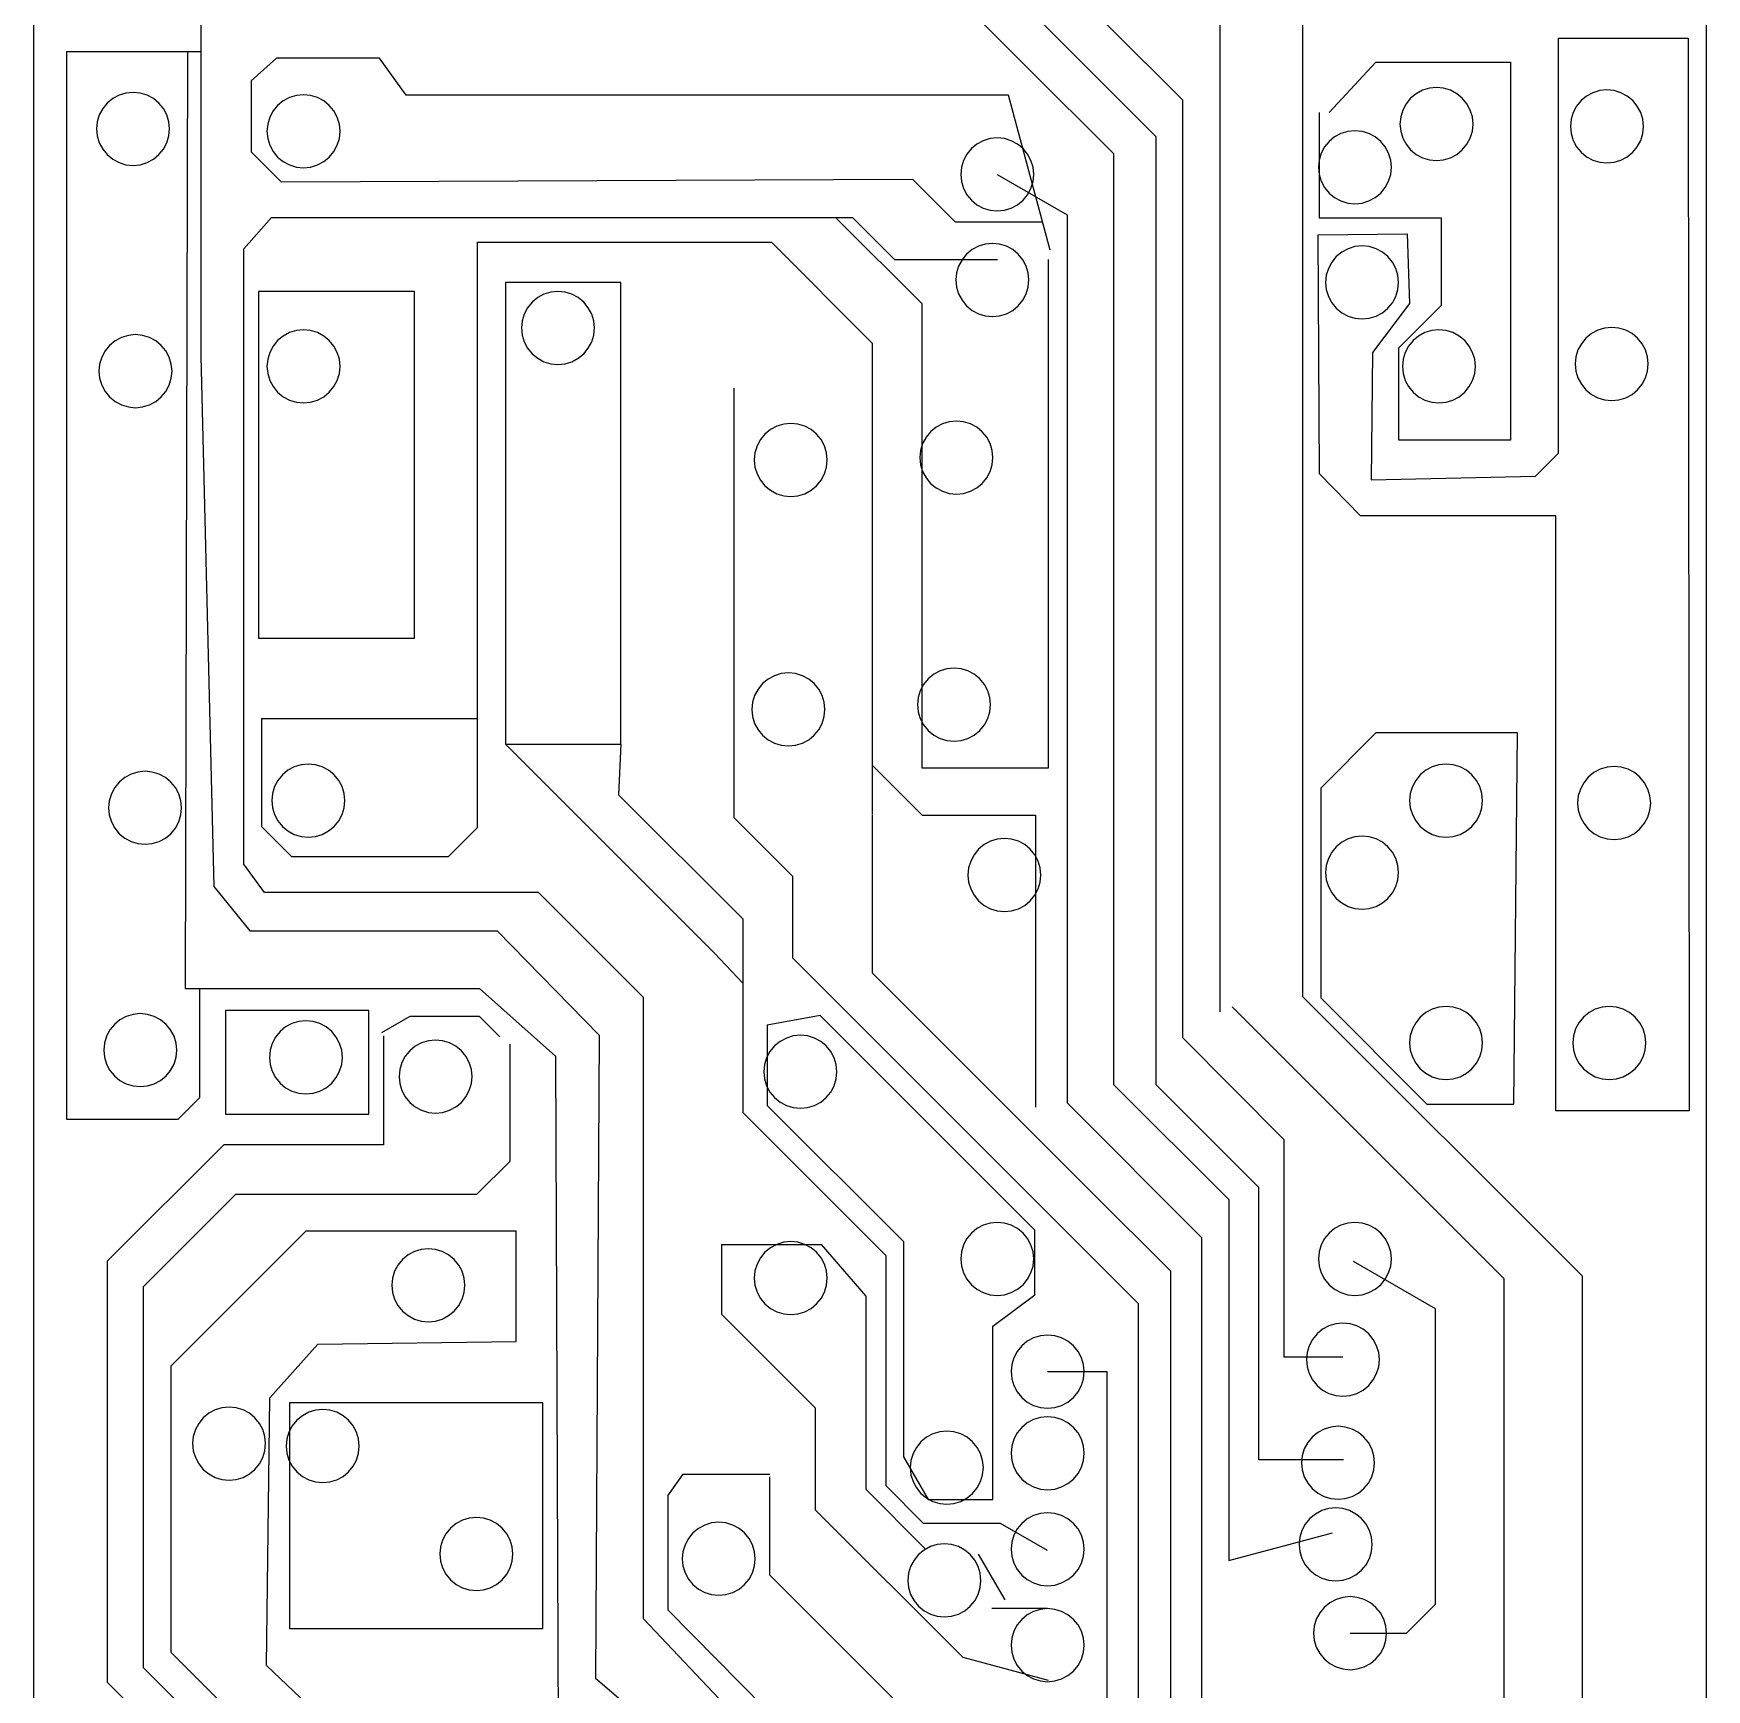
# Model space of a CAD drawing. Extents: x -32 to 14, y -116 to 119.
# Drawn here: x -32.46 to 13.65, y 49.18 to 94.84 of the extents above; entities that cross this region are included whole.
import ezdxf

# ---------------------------------------------------------------- set-up
doc = ezdxf.new("R2010")
doc.units = 0
doc.layers.add('LAYER_1', color=7, linetype='CONTINUOUS')

msp = doc.modelspace()

# ---------------------------------------------------------------- linework, layer by layer
at = {"layer": 'LAYER_1', "color": 250}
for points in [[(-32.457, -116.365), (13.647, -116.365), (13.647, 119.01), (-32.457, 119.01), (-32.457, -116.365)], [(2.982, 82.701), (2.949, 89.283), (5.397, 89.316), (5.463, 87.397), (4.438, 86.041), (4.404, 82.536), (8.935, 82.635), (9.564, 83.263), (9.564, 94.707), (13.136, 94.707), (13.169, 65.139), (9.498, 65.139), (9.498, 81.543), (4.107, 81.543), (2.982, 82.701)], [(-29.712, 93.215), (-29.908, 93.196), (-30.097, 93.139), (-30.271, 93.046), (-30.424, 92.921), (-30.549, 92.768), (-30.642, 92.594), (-30.699, 92.405), (-30.719, 92.209), (-30.699, 92.012), (-30.642, 91.824), (-30.549, 91.65), (-30.424, 91.497), (-30.271, 91.372), (-30.097, 91.279), (-29.908, 91.221), (-29.712, 91.202), (-29.516, 91.221), (-29.327, 91.279), (-29.153, 91.372), (-29, 91.497), (-28.875, 91.65), (-28.782, 91.824), (-28.725, 92.012), (-28.705, 92.209), (-28.725, 92.405), (-28.782, 92.594), (-28.875, 92.768), (-29, 92.921), (-29.153, 93.046), (-29.327, 93.139), (-29.516, 93.196)], [(-25.016, 93.149), (-25.212, 93.13), (-25.401, 93.073), (-25.575, 92.98), (-25.728, 92.854), (-25.853, 92.702), (-25.946, 92.528), (-26.003, 92.339), (-26.022, 92.143), (-26.003, 91.946), (-25.946, 91.757), (-25.853, 91.583), (-25.728, 91.431), (-25.575, 91.306), (-25.401, 91.213), (-25.212, 91.155), (-25.016, 91.136), (-24.819, 91.155), (-24.63, 91.213), (-24.456, 91.306), (-24.304, 91.431), (-24.179, 91.583), (-24.086, 91.757), (-24.028, 91.946), (-24.009, 92.143), (-24.028, 92.339), (-24.086, 92.528), (-24.179, 92.702), (-24.304, 92.854), (-24.456, 92.98), (-24.63, 93.073), (-24.819, 93.13)], [(6.205, 93.348), (6.009, 93.328), (5.82, 93.271), (5.646, 93.178), (5.493, 93.053), (5.368, 92.9), (5.275, 92.726), (5.218, 92.537), (5.199, 92.341), (5.218, 92.145), (5.275, 91.956), (5.368, 91.782), (5.493, 91.629), (5.646, 91.504), (5.82, 91.411), (6.009, 91.354), (6.205, 91.334), (6.402, 91.354), (6.591, 91.411), (6.765, 91.504), (6.917, 91.629), (7.042, 91.782), (7.135, 91.956), (7.193, 92.145), (7.212, 92.341), (7.193, 92.537), (7.135, 92.726), (7.042, 92.9), (6.917, 93.053), (6.765, 93.178), (6.591, 93.271), (6.402, 93.328)], [(10.902, 93.282), (10.705, 93.262), (10.516, 93.205), (10.342, 93.112), (10.19, 92.987), (10.065, 92.834), (9.972, 92.66), (9.914, 92.471), (9.895, 92.275), (9.914, 92.079), (9.972, 91.89), (10.065, 91.716), (10.19, 91.563), (10.342, 91.438), (10.516, 91.345), (10.705, 91.288), (10.902, 91.268), (11.098, 91.288), (11.287, 91.345), (11.461, 91.438), (11.613, 91.563), (11.739, 91.716), (11.832, 91.89), (11.889, 92.079), (11.908, 92.275), (11.889, 92.471), (11.832, 92.66), (11.739, 92.834), (11.613, 92.987), (11.461, 93.112), (11.287, 93.205), (11.098, 93.262)], [(-5.899, 91.959), (-6.096, 91.939), (-6.285, 91.882), (-6.459, 91.789), (-6.611, 91.664), (-6.737, 91.511), (-6.83, 91.337), (-6.887, 91.148), (-6.906, 90.952), (-6.887, 90.756), (-6.83, 90.567), (-6.737, 90.393), (-6.611, 90.24), (-6.459, 90.115), (-6.285, 90.022), (-6.096, 89.965), (-5.899, 89.945), (-5.703, 89.965), (-5.514, 90.022), (-5.34, 90.115), (-5.188, 90.24), (-5.062, 90.393), (-4.969, 90.567), (-4.912, 90.756), (-4.893, 90.952), (-4.912, 91.148), (-4.969, 91.337), (-5.062, 91.511), (-5.188, 91.664), (-5.34, 91.789), (-5.514, 91.882), (-5.703, 91.939)], [(3.956, 92.157), (3.76, 92.138), (3.571, 92.08), (3.397, 91.987), (3.244, 91.862), (3.119, 91.71), (3.026, 91.536), (2.969, 91.347), (2.95, 91.15), (2.969, 90.954), (3.026, 90.765), (3.119, 90.591), (3.244, 90.439), (3.397, 90.313), (3.571, 90.22), (3.76, 90.163), (3.956, 90.144), (4.153, 90.163), (4.342, 90.22), (4.516, 90.313), (4.668, 90.439), (4.793, 90.591), (4.886, 90.765), (4.944, 90.954), (4.963, 91.15), (4.944, 91.347), (4.886, 91.536), (4.793, 91.71), (4.668, 91.862), (4.516, 91.987), (4.342, 92.08), (4.153, 92.138)], [(-6.032, 89.048), (-6.228, 89.029), (-6.417, 88.972), (-6.591, 88.879), (-6.744, 88.753), (-6.869, 88.601), (-6.962, 88.427), (-7.019, 88.238), (-7.038, 88.042), (-7.019, 87.845), (-6.962, 87.656), (-6.869, 87.482), (-6.744, 87.33), (-6.591, 87.205), (-6.417, 87.112), (-6.228, 87.054), (-6.032, 87.035), (-5.835, 87.054), (-5.647, 87.112), (-5.473, 87.205), (-5.32, 87.33), (-5.195, 87.482), (-5.102, 87.656), (-5.044, 87.845), (-5.025, 88.042), (-5.044, 88.238), (-5.102, 88.427), (-5.195, 88.601), (-5.32, 88.753), (-5.473, 88.879), (-5.647, 88.972), (-5.835, 89.029)], [(4.155, 88.982), (3.958, 88.963), (3.769, 88.905), (3.595, 88.812), (3.443, 88.687), (3.318, 88.535), (3.225, 88.361), (3.167, 88.172), (3.148, 87.975), (3.167, 87.779), (3.225, 87.59), (3.318, 87.416), (3.443, 87.264), (3.595, 87.138), (3.769, 87.045), (3.958, 86.988), (4.155, 86.969), (4.351, 86.988), (4.54, 87.045), (4.714, 87.138), (4.867, 87.264), (4.992, 87.416), (5.085, 87.59), (5.142, 87.779), (5.161, 87.975), (5.142, 88.172), (5.085, 88.361), (4.992, 88.535), (4.867, 88.687), (4.714, 88.812), (4.54, 88.905), (4.351, 88.963)], [(-26.26, 78.169), (-21.961, 78.169), (-21.961, 87.727), (-26.26, 87.727), (-26.26, 78.169)], [(-19.445, 75.241), (-16.27, 75.241), (-16.27, 87.974), (-19.445, 87.974), (-19.445, 75.241)], [(-18.004, 87.725), (-18.201, 87.706), (-18.389, 87.649), (-18.563, 87.556), (-18.716, 87.43), (-18.841, 87.278), (-18.934, 87.104), (-18.992, 86.915), (-19.011, 86.719), (-18.992, 86.522), (-18.934, 86.333), (-18.841, 86.159), (-18.716, 86.007), (-18.563, 85.882), (-18.389, 85.789), (-18.201, 85.731), (-18.004, 85.712), (-17.808, 85.731), (-17.619, 85.789), (-17.445, 85.882), (-17.292, 86.007), (-17.167, 86.159), (-17.074, 86.333), (-17.017, 86.522), (-16.997, 86.719), (-17.017, 86.915), (-17.074, 87.104), (-17.167, 87.278), (-17.292, 87.43), (-17.445, 87.556), (-17.619, 87.649), (-17.808, 87.706)], [(11.034, 86.733), (10.838, 86.714), (10.649, 86.657), (10.475, 86.564), (10.322, 86.438), (10.197, 86.286), (10.104, 86.112), (10.047, 85.923), (10.027, 85.727), (10.047, 85.53), (10.104, 85.341), (10.197, 85.167), (10.322, 85.015), (10.475, 84.889), (10.649, 84.796), (10.838, 84.739), (11.034, 84.72), (11.23, 84.739), (11.419, 84.796), (11.593, 84.889), (11.746, 85.015), (11.871, 85.167), (11.964, 85.341), (12.021, 85.53), (12.041, 85.727), (12.021, 85.923), (11.964, 86.112), (11.871, 86.286), (11.746, 86.438), (11.593, 86.564), (11.419, 86.657), (11.23, 86.714)], [(-29.646, 86.535), (-29.842, 86.515), (-30.031, 86.458), (-30.205, 86.365), (-30.358, 86.24), (-30.483, 86.087), (-30.576, 85.913), (-30.633, 85.724), (-30.653, 85.528), (-30.633, 85.332), (-30.576, 85.143), (-30.483, 84.969), (-30.358, 84.816), (-30.205, 84.691), (-30.031, 84.598), (-29.842, 84.541), (-29.646, 84.521), (-29.45, 84.541), (-29.261, 84.598), (-29.087, 84.691), (-28.934, 84.816), (-28.809, 84.969), (-28.716, 85.143), (-28.659, 85.332), (-28.639, 85.528), (-28.659, 85.724), (-28.716, 85.913), (-28.809, 86.087), (-28.934, 86.24), (-29.087, 86.365), (-29.261, 86.458), (-29.45, 86.515)], [(-25.016, 86.667), (-25.212, 86.648), (-25.401, 86.59), (-25.575, 86.497), (-25.728, 86.372), (-25.853, 86.22), (-25.946, 86.046), (-26.003, 85.857), (-26.022, 85.66), (-26.003, 85.464), (-25.946, 85.275), (-25.853, 85.101), (-25.728, 84.948), (-25.575, 84.823), (-25.401, 84.73), (-25.212, 84.673), (-25.016, 84.654), (-24.819, 84.673), (-24.63, 84.73), (-24.456, 84.823), (-24.304, 84.948), (-24.179, 85.101), (-24.086, 85.275), (-24.028, 85.464), (-24.009, 85.66), (-24.028, 85.857), (-24.086, 86.046), (-24.179, 86.22), (-24.304, 86.372), (-24.456, 86.497), (-24.63, 86.59), (-24.819, 86.648)], [(6.271, 86.667), (6.075, 86.648), (5.886, 86.59), (5.712, 86.497), (5.56, 86.372), (5.434, 86.22), (5.341, 86.046), (5.284, 85.857), (5.265, 85.66), (5.284, 85.464), (5.341, 85.275), (5.434, 85.101), (5.56, 84.948), (5.712, 84.823), (5.886, 84.73), (6.075, 84.673), (6.271, 84.654), (6.468, 84.673), (6.657, 84.73), (6.831, 84.823), (6.983, 84.948), (7.108, 85.101), (7.201, 85.275), (7.259, 85.464), (7.278, 85.66), (7.259, 85.857), (7.201, 86.046), (7.108, 86.22), (6.983, 86.372), (6.831, 86.497), (6.657, 86.59), (6.468, 86.648)], [(-11.588, 84.087), (-11.784, 84.068), (-11.973, 84.01), (-12.147, 83.917), (-12.3, 83.792), (-12.425, 83.64), (-12.518, 83.466), (-12.575, 83.277), (-12.595, 83.08), (-12.575, 82.884), (-12.518, 82.695), (-12.425, 82.521), (-12.3, 82.369), (-12.147, 82.243), (-11.973, 82.15), (-11.784, 82.093), (-11.588, 82.074), (-11.392, 82.093), (-11.203, 82.15), (-11.029, 82.243), (-10.876, 82.369), (-10.751, 82.521), (-10.658, 82.695), (-10.601, 82.884), (-10.581, 83.08), (-10.601, 83.277), (-10.658, 83.466), (-10.751, 83.64), (-10.876, 83.792), (-11.029, 83.917), (-11.203, 84.01), (-11.392, 84.068)], [(-7.024, 84.153), (-7.22, 84.134), (-7.409, 84.077), (-7.583, 83.984), (-7.736, 83.858), (-7.861, 83.706), (-7.954, 83.532), (-8.011, 83.343), (-8.031, 83.147), (-8.011, 82.95), (-7.954, 82.761), (-7.861, 82.587), (-7.736, 82.435), (-7.583, 82.31), (-7.409, 82.217), (-7.22, 82.159), (-7.024, 82.14), (-6.828, 82.159), (-6.639, 82.217), (-6.465, 82.31), (-6.312, 82.435), (-6.187, 82.587), (-6.094, 82.761), (-6.037, 82.95), (-6.017, 83.147), (-6.037, 83.343), (-6.094, 83.532), (-6.187, 83.706), (-6.312, 83.858), (-6.465, 83.984), (-6.639, 84.077), (-6.828, 84.134)], [(-7.024, 84.153), (-7.22, 84.134), (-7.409, 84.077), (-7.583, 83.984), (-7.736, 83.858), (-7.861, 83.706), (-7.954, 83.532), (-8.011, 83.343), (-8.031, 83.147), (-8.011, 82.95), (-7.954, 82.761), (-7.861, 82.587), (-7.736, 82.435), (-7.583, 82.31), (-7.409, 82.217), (-7.22, 82.159), (-7.024, 82.14), (-6.828, 82.159), (-6.639, 82.217), (-6.465, 82.31), (-6.312, 82.435), (-6.187, 82.587), (-6.094, 82.761), (-6.037, 82.95), (-6.017, 83.147), (-6.037, 83.343), (-6.094, 83.532), (-6.187, 83.706), (-6.312, 83.858), (-6.465, 83.984), (-6.639, 84.077), (-6.828, 84.134)], [(-11.654, 77.208), (-11.851, 77.189), (-12.04, 77.131), (-12.214, 77.038), (-12.366, 76.913), (-12.491, 76.76), (-12.584, 76.586), (-12.642, 76.398), (-12.661, 76.201), (-12.642, 76.005), (-12.584, 75.816), (-12.491, 75.642), (-12.366, 75.489), (-12.214, 75.364), (-12.04, 75.271), (-11.851, 75.214), (-11.654, 75.195), (-11.458, 75.214), (-11.269, 75.271), (-11.095, 75.364), (-10.942, 75.489), (-10.817, 75.642), (-10.724, 75.816), (-10.667, 76.005), (-10.648, 76.201), (-10.667, 76.398), (-10.724, 76.586), (-10.817, 76.76), (-10.942, 76.913), (-11.095, 77.038), (-11.269, 77.131), (-11.458, 77.189)], [(-7.09, 77.34), (-7.287, 77.321), (-7.475, 77.264), (-7.649, 77.171), (-7.802, 77.045), (-7.927, 76.893), (-8.02, 76.719), (-8.078, 76.53), (-8.097, 76.334), (-8.078, 76.137), (-8.02, 75.948), (-7.927, 75.774), (-7.802, 75.622), (-7.649, 75.496), (-7.475, 75.403), (-7.287, 75.346), (-7.09, 75.327), (-6.894, 75.346), (-6.705, 75.403), (-6.531, 75.496), (-6.378, 75.622), (-6.253, 75.774), (-6.16, 75.948), (-6.103, 76.137), (-6.084, 76.334), (-6.103, 76.53), (-6.16, 76.719), (-6.253, 76.893), (-6.378, 77.045), (-6.531, 77.171), (-6.705, 77.264), (-6.894, 77.321)], [(4.537, 75.557), (3.015, 74.036), (3.015, 68.248), (5.942, 65.321), (8.34, 65.321), (8.439, 75.557), (4.537, 75.557)], [(-24.884, 74.694), (-25.08, 74.675), (-25.269, 74.618), (-25.443, 74.525), (-25.595, 74.4), (-25.721, 74.247), (-25.814, 74.073), (-25.871, 73.884), (-25.89, 73.688), (-25.871, 73.491), (-25.814, 73.302), (-25.721, 73.128), (-25.595, 72.976), (-25.443, 72.851), (-25.269, 72.758), (-25.08, 72.7), (-24.884, 72.681), (-24.687, 72.7), (-24.498, 72.758), (-24.324, 72.851), (-24.172, 72.976), (-24.046, 73.128), (-23.953, 73.302), (-23.896, 73.491), (-23.877, 73.688), (-23.896, 73.884), (-23.953, 74.073), (-24.046, 74.247), (-24.172, 74.4), (-24.324, 74.525), (-24.498, 74.618), (-24.687, 74.675)], [(6.47, 74.694), (6.273, 74.675), (6.084, 74.618), (5.91, 74.525), (5.758, 74.4), (5.633, 74.247), (5.54, 74.073), (5.482, 73.884), (5.463, 73.688), (5.482, 73.491), (5.54, 73.302), (5.633, 73.128), (5.758, 72.976), (5.91, 72.851), (6.084, 72.758), (6.273, 72.7), (6.47, 72.681), (6.666, 72.7), (6.855, 72.758), (7.029, 72.851), (7.182, 72.976), (7.307, 73.128), (7.4, 73.302), (7.457, 73.491), (7.476, 73.688), (7.457, 73.884), (7.4, 74.073), (7.307, 74.247), (7.182, 74.4), (7.029, 74.525), (6.855, 74.618), (6.666, 74.675)], [(-29.381, 74.496), (-29.578, 74.477), (-29.767, 74.419), (-29.941, 74.326), (-30.093, 74.201), (-30.218, 74.049), (-30.311, 73.875), (-30.369, 73.686), (-30.388, 73.489), (-30.369, 73.293), (-30.311, 73.104), (-30.218, 72.93), (-30.093, 72.777), (-29.941, 72.652), (-29.767, 72.559), (-29.578, 72.502), (-29.381, 72.483), (-29.185, 72.502), (-28.996, 72.559), (-28.822, 72.652), (-28.67, 72.777), (-28.544, 72.93), (-28.451, 73.104), (-28.394, 73.293), (-28.375, 73.489), (-28.394, 73.686), (-28.451, 73.875), (-28.544, 74.049), (-28.67, 74.201), (-28.822, 74.326), (-28.996, 74.419), (-29.185, 74.477)], [(11.1, 74.628), (10.904, 74.609), (10.715, 74.552), (10.541, 74.459), (10.388, 74.333), (10.263, 74.181), (10.17, 74.007), (10.113, 73.818), (10.093, 73.622), (10.113, 73.425), (10.17, 73.236), (10.263, 73.062), (10.388, 72.91), (10.541, 72.785), (10.715, 72.692), (10.904, 72.634), (11.1, 72.615), (11.296, 72.634), (11.485, 72.692), (11.659, 72.785), (11.812, 72.91), (11.937, 73.062), (12.03, 73.236), (12.087, 73.425), (12.107, 73.622), (12.087, 73.818), (12.03, 74.007), (11.937, 74.181), (11.812, 74.333), (11.659, 74.459), (11.485, 74.552), (11.296, 74.609)], [(-5.701, 72.644), (-5.897, 72.625), (-6.086, 72.567), (-6.26, 72.474), (-6.413, 72.349), (-6.538, 72.196), (-6.631, 72.022), (-6.688, 71.834), (-6.708, 71.637), (-6.688, 71.441), (-6.631, 71.252), (-6.538, 71.078), (-6.413, 70.925), (-6.26, 70.8), (-6.086, 70.707), (-5.897, 70.65), (-5.701, 70.631), (-5.505, 70.65), (-5.316, 70.707), (-5.142, 70.8), (-4.989, 70.925), (-4.864, 71.078), (-4.771, 71.252), (-4.714, 71.441), (-4.694, 71.637), (-4.714, 71.834), (-4.771, 72.022), (-4.864, 72.196), (-4.989, 72.349), (-5.142, 72.474), (-5.316, 72.567), (-5.505, 72.625)], [(4.155, 72.71), (3.958, 72.691), (3.769, 72.633), (3.595, 72.54), (3.443, 72.415), (3.318, 72.263), (3.225, 72.089), (3.167, 71.9), (3.148, 71.703), (3.167, 71.507), (3.225, 71.318), (3.318, 71.144), (3.443, 70.991), (3.595, 70.866), (3.769, 70.773), (3.958, 70.716), (4.155, 70.697), (4.351, 70.716), (4.54, 70.773), (4.714, 70.866), (4.866, 70.991), (4.992, 71.144), (5.085, 71.318), (5.142, 71.507), (5.161, 71.703), (5.142, 71.9), (5.085, 72.089), (4.992, 72.263), (4.866, 72.415), (4.714, 72.54), (4.54, 72.633), (4.351, 72.691)], [(-29.514, 67.815), (-29.71, 67.796), (-29.899, 67.739), (-30.073, 67.646), (-30.226, 67.52), (-30.351, 67.368), (-30.444, 67.194), (-30.501, 67.005), (-30.52, 66.808), (-30.501, 66.612), (-30.444, 66.423), (-30.351, 66.249), (-30.226, 66.097), (-30.073, 65.971), (-29.899, 65.878), (-29.71, 65.821), (-29.514, 65.802), (-29.317, 65.821), (-29.128, 65.878), (-28.954, 65.971), (-28.802, 66.097), (-28.677, 66.249), (-28.584, 66.423), (-28.526, 66.612), (-28.507, 66.808), (-28.526, 67.005), (-28.584, 67.194), (-28.677, 67.368), (-28.802, 67.52), (-28.954, 67.646), (-29.128, 67.739), (-29.317, 67.796)], [(-27.164, 65.04), (-23.212, 65.04), (-23.212, 67.901), (-27.164, 67.901), (-27.164, 65.04)], [(6.47, 68.014), (6.273, 67.994), (6.084, 67.937), (5.91, 67.844), (5.758, 67.719), (5.633, 67.566), (5.54, 67.392), (5.482, 67.203), (5.463, 67.007), (5.482, 66.811), (5.54, 66.622), (5.633, 66.448), (5.758, 66.295), (5.91, 66.17), (6.084, 66.077), (6.273, 66.02), (6.47, 66), (6.666, 66.02), (6.855, 66.077), (7.029, 66.17), (7.182, 66.295), (7.307, 66.448), (7.4, 66.622), (7.457, 66.811), (7.476, 67.007), (7.457, 67.203), (7.4, 67.392), (7.307, 67.566), (7.182, 67.719), (7.029, 67.844), (6.855, 67.937), (6.666, 67.994)], [(10.968, 68.014), (10.771, 67.994), (10.582, 67.937), (10.408, 67.844), (10.256, 67.719), (10.131, 67.566), (10.038, 67.392), (9.98, 67.203), (9.961, 67.007), (9.98, 66.811), (10.038, 66.622), (10.131, 66.448), (10.256, 66.295), (10.408, 66.17), (10.582, 66.077), (10.771, 66.02), (10.968, 66), (11.164, 66.02), (11.353, 66.077), (11.527, 66.17), (11.68, 66.295), (11.805, 66.448), (11.898, 66.622), (11.955, 66.811), (11.974, 67.007), (11.955, 67.203), (11.898, 67.392), (11.805, 67.566), (11.68, 67.719), (11.527, 67.844), (11.353, 67.937), (11.164, 67.994)], [(-24.95, 67.617), (-25.146, 67.597), (-25.335, 67.54), (-25.509, 67.447), (-25.661, 67.322), (-25.787, 67.169), (-25.88, 66.995), (-25.937, 66.806), (-25.956, 66.61), (-25.937, 66.414), (-25.88, 66.225), (-25.787, 66.051), (-25.661, 65.898), (-25.509, 65.773), (-25.335, 65.68), (-25.146, 65.623), (-24.95, 65.603), (-24.753, 65.623), (-24.564, 65.68), (-24.39, 65.773), (-24.238, 65.898), (-24.113, 66.051), (-24.02, 66.225), (-23.962, 66.414), (-23.943, 66.61), (-23.962, 66.806), (-24.02, 66.995), (-24.113, 67.169), (-24.238, 67.322), (-24.39, 67.447), (-24.564, 67.54), (-24.753, 67.597)], [(-10.78, 67.766), (-12.236, 67.502), (-12.236, 65.286), (-8.482, 61.532), (-8.482, 55.596), (-7.801, 54.417), (-6.018, 54.417), (-6.018, 59.2), (-4.86, 60.06), (-4.86, 61.846), (-10.78, 67.766)], [(-21.378, 67.088), (-21.574, 67.068), (-21.763, 67.011), (-21.937, 66.918), (-22.09, 66.793), (-22.215, 66.64), (-22.308, 66.466), (-22.365, 66.277), (-22.384, 66.081), (-22.365, 65.885), (-22.308, 65.696), (-22.215, 65.522), (-22.09, 65.369), (-21.937, 65.244), (-21.763, 65.151), (-21.574, 65.094), (-21.378, 65.074), (-21.181, 65.094), (-20.992, 65.151), (-20.818, 65.244), (-20.666, 65.369), (-20.541, 65.522), (-20.448, 65.696), (-20.39, 65.885), (-20.371, 66.081), (-20.39, 66.277), (-20.448, 66.466), (-20.541, 66.64), (-20.666, 66.793), (-20.818, 66.918), (-20.992, 67.011), (-21.181, 67.068)], [(-11.323, 67.22), (-11.52, 67.201), (-11.709, 67.143), (-11.883, 67.05), (-12.035, 66.925), (-12.161, 66.772), (-12.254, 66.598), (-12.311, 66.41), (-12.33, 66.213), (-12.311, 66.017), (-12.254, 65.828), (-12.161, 65.654), (-12.035, 65.501), (-11.883, 65.376), (-11.709, 65.283), (-11.52, 65.226), (-11.323, 65.207), (-11.127, 65.226), (-10.938, 65.283), (-10.764, 65.376), (-10.612, 65.501), (-10.486, 65.654), (-10.393, 65.828), (-10.336, 66.017), (-10.317, 66.213), (-10.336, 66.41), (-10.393, 66.598), (-10.486, 66.772), (-10.612, 66.925), (-10.764, 67.05), (-10.938, 67.143), (-11.127, 67.201)], [(-5.9, 62.06), (-6.096, 62.041), (-6.285, 61.984), (-6.459, 61.891), (-6.611, 61.766), (-6.737, 61.613), (-6.83, 61.439), (-6.887, 61.25), (-6.906, 61.054), (-6.887, 60.857), (-6.83, 60.669), (-6.737, 60.495), (-6.611, 60.342), (-6.459, 60.217), (-6.285, 60.124), (-6.096, 60.066), (-5.9, 60.047), (-5.703, 60.066), (-5.514, 60.124), (-5.34, 60.217), (-5.188, 60.342), (-5.063, 60.495), (-4.97, 60.669), (-4.912, 60.857), (-4.893, 61.054), (-4.912, 61.25), (-4.97, 61.439), (-5.063, 61.613), (-5.188, 61.766), (-5.34, 61.891), (-5.514, 61.984), (-5.703, 62.041)], [(3.956, 62.06), (3.76, 62.041), (3.571, 61.984), (3.397, 61.891), (3.244, 61.766), (3.119, 61.613), (3.026, 61.439), (2.969, 61.25), (2.95, 61.054), (2.969, 60.857), (3.026, 60.669), (3.119, 60.495), (3.244, 60.342), (3.397, 60.217), (3.571, 60.124), (3.76, 60.066), (3.956, 60.047), (4.153, 60.066), (4.341, 60.124), (4.515, 60.217), (4.668, 60.342), (4.793, 60.495), (4.886, 60.669), (4.944, 60.857), (4.963, 61.054), (4.944, 61.25), (4.886, 61.439), (4.793, 61.613), (4.668, 61.766), (4.515, 61.891), (4.341, 61.984), (4.153, 62.041)], [(-21.576, 61.333), (-21.773, 61.314), (-21.961, 61.256), (-22.135, 61.163), (-22.288, 61.038), (-22.413, 60.885), (-22.506, 60.711), (-22.564, 60.523), (-22.583, 60.326), (-22.564, 60.13), (-22.506, 59.941), (-22.413, 59.767), (-22.288, 59.614), (-22.135, 59.489), (-21.961, 59.396), (-21.773, 59.339), (-21.576, 59.319), (-21.38, 59.339), (-21.191, 59.396), (-21.017, 59.489), (-20.864, 59.614), (-20.739, 59.767), (-20.646, 59.941), (-20.589, 60.13), (-20.57, 60.326), (-20.589, 60.523), (-20.646, 60.711), (-20.739, 60.885), (-20.864, 61.038), (-21.017, 61.163), (-21.191, 61.256), (-21.38, 61.314)], [(-11.588, 61.531), (-11.784, 61.512), (-11.973, 61.455), (-12.147, 61.362), (-12.3, 61.237), (-12.425, 61.084), (-12.518, 60.91), (-12.575, 60.721), (-12.595, 60.525), (-12.575, 60.328), (-12.518, 60.139), (-12.425, 59.965), (-12.3, 59.813), (-12.147, 59.688), (-11.973, 59.595), (-11.784, 59.537), (-11.588, 59.518), (-11.392, 59.537), (-11.203, 59.595), (-11.029, 59.688), (-10.876, 59.813), (-10.751, 59.965), (-10.658, 60.139), (-10.601, 60.328), (-10.581, 60.525), (-10.601, 60.721), (-10.658, 60.91), (-10.751, 61.084), (-10.876, 61.237), (-11.029, 61.362), (-11.203, 61.455), (-11.392, 61.512)], [(3.626, 59.282), (3.429, 59.263), (3.24, 59.206), (3.066, 59.113), (2.914, 58.988), (2.788, 58.835), (2.695, 58.661), (2.638, 58.472), (2.619, 58.276), (2.638, 58.079), (2.695, 57.89), (2.788, 57.716), (2.914, 57.564), (3.066, 57.439), (3.24, 57.346), (3.429, 57.288), (3.626, 57.269), (3.822, 57.288), (4.011, 57.346), (4.185, 57.439), (4.337, 57.564), (4.463, 57.716), (4.556, 57.89), (4.613, 58.079), (4.632, 58.276), (4.613, 58.472), (4.556, 58.661), (4.463, 58.835), (4.337, 58.988), (4.185, 59.113), (4.011, 59.206), (3.822, 59.263)], [(-4.511, 58.952), (-4.707, 58.932), (-4.896, 58.875), (-5.07, 58.782), (-5.222, 58.657), (-5.348, 58.504), (-5.441, 58.33), (-5.498, 58.141), (-5.517, 57.945), (-5.498, 57.749), (-5.441, 57.56), (-5.348, 57.386), (-5.222, 57.233), (-5.07, 57.108), (-4.896, 57.015), (-4.707, 56.958), (-4.511, 56.938), (-4.314, 56.958), (-4.125, 57.015), (-3.951, 57.108), (-3.799, 57.233), (-3.673, 57.386), (-3.58, 57.56), (-3.523, 57.749), (-3.504, 57.945), (-3.523, 58.141), (-3.58, 58.33), (-3.673, 58.504), (-3.799, 58.657), (-3.951, 58.782), (-4.125, 58.875), (-4.314, 58.932)], [(-27.066, 56.967), (-27.263, 56.948), (-27.452, 56.891), (-27.626, 56.798), (-27.778, 56.672), (-27.903, 56.52), (-27.996, 56.346), (-28.054, 56.157), (-28.073, 55.961), (-28.054, 55.764), (-27.996, 55.575), (-27.903, 55.401), (-27.778, 55.249), (-27.626, 55.124), (-27.452, 55.031), (-27.263, 54.973), (-27.066, 54.954), (-26.87, 54.973), (-26.681, 55.031), (-26.507, 55.124), (-26.354, 55.249), (-26.229, 55.401), (-26.136, 55.575), (-26.079, 55.764), (-26.06, 55.961), (-26.079, 56.157), (-26.136, 56.346), (-26.229, 56.52), (-26.354, 56.672), (-26.507, 56.798), (-26.681, 56.891), (-26.87, 56.948)], [(-27.066, 56.967), (-27.263, 56.948), (-27.452, 56.891), (-27.626, 56.798), (-27.778, 56.672), (-27.903, 56.52), (-27.996, 56.346), (-28.054, 56.157), (-28.073, 55.961), (-28.054, 55.764), (-27.996, 55.575), (-27.903, 55.401), (-27.778, 55.249), (-27.626, 55.124), (-27.452, 55.031), (-27.263, 54.973), (-27.066, 54.954), (-26.87, 54.973), (-26.681, 55.031), (-26.507, 55.124), (-26.354, 55.249), (-26.229, 55.401), (-26.136, 55.575), (-26.079, 55.764), (-26.06, 55.961), (-26.079, 56.157), (-26.136, 56.346), (-26.229, 56.52), (-26.354, 56.672), (-26.507, 56.798), (-26.681, 56.891), (-26.87, 56.948)], [(-24.487, 56.901), (-24.683, 56.882), (-24.872, 56.824), (-25.046, 56.731), (-25.198, 56.606), (-25.324, 56.454), (-25.417, 56.28), (-25.474, 56.091), (-25.493, 55.894), (-25.474, 55.698), (-25.417, 55.509), (-25.324, 55.335), (-25.198, 55.183), (-25.046, 55.057), (-24.872, 54.964), (-24.683, 54.907), (-24.487, 54.888), (-24.29, 54.907), (-24.101, 54.964), (-23.927, 55.057), (-23.775, 55.183), (-23.65, 55.335), (-23.557, 55.509), (-23.499, 55.698), (-23.48, 55.894), (-23.499, 56.091), (-23.557, 56.28), (-23.65, 56.454), (-23.775, 56.606), (-23.927, 56.731), (-24.101, 56.824), (-24.29, 56.882)], [(-25.399, 50.866), (-18.421, 50.866), (-18.421, 57.084), (-25.399, 57.084), (-25.399, 50.866)], [(-7.289, 56.306), (-7.485, 56.286), (-7.674, 56.229), (-7.848, 56.136), (-8, 56.011), (-8.126, 55.858), (-8.219, 55.684), (-8.276, 55.495), (-8.295, 55.299), (-8.276, 55.103), (-8.219, 54.914), (-8.126, 54.74), (-8, 54.587), (-7.848, 54.462), (-7.674, 54.369), (-7.485, 54.312), (-7.289, 54.292), (-7.092, 54.312), (-6.903, 54.369), (-6.729, 54.462), (-6.577, 54.587), (-6.452, 54.74), (-6.359, 54.914), (-6.301, 55.103), (-6.282, 55.299), (-6.301, 55.495), (-6.359, 55.684), (-6.452, 55.858), (-6.577, 56.011), (-6.729, 56.136), (-6.903, 56.229), (-7.092, 56.286)], [(-4.511, 56.703), (-4.707, 56.683), (-4.896, 56.626), (-5.07, 56.533), (-5.222, 56.408), (-5.348, 56.255), (-5.441, 56.081), (-5.498, 55.892), (-5.517, 55.696), (-5.498, 55.5), (-5.441, 55.311), (-5.348, 55.137), (-5.222, 54.984), (-5.07, 54.859), (-4.896, 54.766), (-4.707, 54.709), (-4.511, 54.689), (-4.314, 54.709), (-4.125, 54.766), (-3.951, 54.859), (-3.799, 54.984), (-3.673, 55.137), (-3.58, 55.311), (-3.523, 55.5), (-3.504, 55.696), (-3.523, 55.892), (-3.58, 56.081), (-3.673, 56.255), (-3.799, 56.408), (-3.951, 56.533), (-4.125, 56.626), (-4.314, 56.683)], [(3.493, 56.438), (3.297, 56.419), (3.108, 56.361), (2.934, 56.268), (2.781, 56.143), (2.656, 55.991), (2.563, 55.817), (2.506, 55.628), (2.486, 55.431), (2.506, 55.235), (2.563, 55.046), (2.656, 54.872), (2.781, 54.72), (2.934, 54.594), (3.108, 54.501), (3.297, 54.444), (3.493, 54.425), (3.69, 54.444), (3.878, 54.501), (4.052, 54.594), (4.205, 54.72), (4.33, 54.872), (4.423, 55.046), (4.481, 55.235), (4.5, 55.431), (4.481, 55.628), (4.423, 55.817), (4.33, 55.991), (4.205, 56.143), (4.052, 56.268), (3.878, 56.361), (3.69, 56.419)], [(-4.511, 54.057), (-4.707, 54.038), (-4.896, 53.98), (-5.07, 53.887), (-5.222, 53.762), (-5.348, 53.609), (-5.441, 53.435), (-5.498, 53.247), (-5.517, 53.05), (-5.498, 52.854), (-5.441, 52.665), (-5.348, 52.491), (-5.222, 52.338), (-5.07, 52.213), (-4.896, 52.12), (-4.707, 52.063), (-4.511, 52.043), (-4.314, 52.063), (-4.125, 52.12), (-3.951, 52.213), (-3.799, 52.338), (-3.673, 52.491), (-3.58, 52.665), (-3.523, 52.854), (-3.504, 53.05), (-3.523, 53.247), (-3.58, 53.435), (-3.673, 53.609), (-3.799, 53.762), (-3.951, 53.887), (-4.125, 53.98), (-4.314, 54.038)], [(3.427, 54.189), (3.231, 54.17), (3.042, 54.113), (2.868, 54.02), (2.715, 53.894), (2.59, 53.742), (2.497, 53.568), (2.44, 53.379), (2.42, 53.182), (2.44, 52.986), (2.497, 52.797), (2.59, 52.623), (2.715, 52.471), (2.868, 52.345), (3.042, 52.252), (3.231, 52.195), (3.427, 52.176), (3.623, 52.195), (3.812, 52.252), (3.986, 52.345), (4.139, 52.471), (4.264, 52.623), (4.357, 52.797), (4.414, 52.986), (4.434, 53.182), (4.414, 53.379), (4.357, 53.568), (4.264, 53.742), (4.139, 53.894), (3.986, 54.02), (3.812, 54.113), (3.623, 54.17)], [(-20.253, 53.925), (-20.45, 53.905), (-20.638, 53.848), (-20.812, 53.755), (-20.965, 53.63), (-21.09, 53.477), (-21.183, 53.303), (-21.241, 53.114), (-21.26, 52.918), (-21.241, 52.722), (-21.183, 52.533), (-21.09, 52.359), (-20.965, 52.206), (-20.812, 52.081), (-20.638, 51.988), (-20.45, 51.931), (-20.253, 51.911), (-20.057, 51.931), (-19.868, 51.988), (-19.694, 52.081), (-19.541, 52.206), (-19.416, 52.359), (-19.323, 52.533), (-19.266, 52.722), (-19.247, 52.918), (-19.266, 53.114), (-19.323, 53.303), (-19.416, 53.477), (-19.541, 53.63), (-19.694, 53.755), (-19.868, 53.848), (-20.057, 53.905)], [(-13.572, 53.792), (-13.769, 53.773), (-13.958, 53.716), (-14.132, 53.623), (-14.284, 53.497), (-14.41, 53.345), (-14.503, 53.171), (-14.56, 52.982), (-14.579, 52.786), (-14.56, 52.589), (-14.503, 52.4), (-14.41, 52.226), (-14.284, 52.074), (-14.132, 51.949), (-13.958, 51.856), (-13.769, 51.798), (-13.572, 51.779), (-13.376, 51.798), (-13.187, 51.856), (-13.013, 51.949), (-12.861, 52.074), (-12.735, 52.226), (-12.642, 52.4), (-12.585, 52.589), (-12.566, 52.786), (-12.585, 52.982), (-12.642, 53.171), (-12.735, 53.345), (-12.861, 53.497), (-13.013, 53.623), (-13.187, 53.716), (-13.376, 53.773)], [(-7.355, 53.197), (-7.551, 53.178), (-7.74, 53.12), (-7.914, 53.027), (-8.067, 52.902), (-8.192, 52.75), (-8.285, 52.576), (-8.342, 52.387), (-8.361, 52.19), (-8.342, 51.994), (-8.285, 51.805), (-8.192, 51.631), (-8.067, 51.478), (-7.914, 51.353), (-7.74, 51.26), (-7.551, 51.203), (-7.355, 51.184), (-7.158, 51.203), (-6.97, 51.26), (-6.796, 51.353), (-6.643, 51.478), (-6.518, 51.631), (-6.425, 51.805), (-6.367, 51.994), (-6.348, 52.19), (-6.367, 52.387), (-6.425, 52.576), (-6.518, 52.75), (-6.643, 52.902), (-6.796, 53.027), (-6.97, 53.12), (-7.158, 53.178)], [(3.824, 51.742), (3.628, 51.722), (3.439, 51.665), (3.265, 51.572), (3.112, 51.447), (2.987, 51.294), (2.894, 51.12), (2.837, 50.931), (2.817, 50.735), (2.837, 50.539), (2.894, 50.35), (2.987, 50.176), (3.112, 50.023), (3.265, 49.898), (3.439, 49.805), (3.628, 49.748), (3.824, 49.728), (4.02, 49.748), (4.209, 49.805), (4.383, 49.898), (4.536, 50.023), (4.661, 50.176), (4.754, 50.35), (4.811, 50.539), (4.831, 50.735), (4.811, 50.931), (4.754, 51.12), (4.661, 51.294), (4.536, 51.447), (4.383, 51.572), (4.209, 51.665), (4.02, 51.722)], [(-4.511, 51.411), (-4.707, 51.392), (-4.896, 51.334), (-5.07, 51.241), (-5.222, 51.116), (-5.348, 50.964), (-5.441, 50.79), (-5.498, 50.601), (-5.517, 50.404), (-5.498, 50.208), (-5.441, 50.019), (-5.348, 49.845), (-5.222, 49.692), (-5.07, 49.567), (-4.896, 49.474), (-4.707, 49.417), (-4.511, 49.398), (-4.314, 49.417), (-4.125, 49.474), (-3.951, 49.567), (-3.799, 49.692), (-3.673, 49.845), (-3.58, 50.019), (-3.523, 50.208), (-3.504, 50.404), (-3.523, 50.601), (-3.58, 50.79), (-3.673, 50.964), (-3.799, 51.116), (-3.951, 51.241), (-4.125, 51.334), (-4.314, 51.392)]]:
    msp.add_lwpolyline(points, close=True, dxfattribs=at)
for points in [[(13.285, 27.32), (4.752, 35.853), (4.752, 38.83), (8.159, 42.236), (10.226, 42.236), (10.226, 45.56), (10.226, 60.575), (2.52, 68.281), (2.52, 105.042), (0.693, 106.87), (-21.293, 106.778), (-21.293, 100.693), (-19.648, 100.693)], [(-24.027, 103.932), (-24.027, 96.772), (-24.395, 96.134), (-27.351, 96.134), (-27.848, 95.273), (-27.848, 85.94), (-27.483, 71.322), (-26.491, 70.098), (-19.678, 70.098), (-16.866, 67.221), (-16.966, 49.494), (-15.577, 48.303), (-15.345, 46.418)], [(0.238, 101.818), (0.238, 67.868)], [(-14.778, 99.647), (-14.778, 97.318), (-13.813, 96.353), (-7.524, 96.353), (-2.698, 91.527), (-2.698, 65.865), (0.479, 62.689), (0.479, 52.735), (3.341, 53.502)], [(-4.841, 98.956), (-4.841, 97.053), (-0.791, 93.004), (-0.791, 67.155), (2.002, 64.344), (2.002, 58.358), (3.626, 58.358)], [(3.642, 55.517), (1.307, 55.517), (1.307, 63.021), (-1.521, 65.849), (-1.521, 91.993), (-8.052, 98.524)], [(-31.546, 94.342), (-31.546, 64.907), (-28.47, 64.907), (-27.874, 65.503), (-27.874, 68.512), (-20.168, 68.512), (-18.076, 66.644), (-18.002, 48.09)], [(-31.546, 94.342), (-27.848, 94.342)], [(-28.211, 94.342), (-28.277, 68.512), (-27.874, 68.512)], [(-4.444, 88.863), (-5.589, 93.133), (-22.191, 93.133), (-22.919, 94.159), (-25.763, 94.159), (-26.458, 93.53), (-26.458, 91.579), (-25.631, 90.752), (-8.234, 90.818), (-7.06, 89.644), (-4.667, 89.644)], [(3.247, 92.656), (4.537, 94.045), (8.241, 94.045), (8.241, 83.627), (5.165, 83.627), (5.165, 86.174), (6.339, 87.348), (6.339, 89.746), (2.982, 89.746), (2.982, 92.656)], [(-5.899, 90.952), (-3.974, 89.84), (-3.974, 65.352), (-0.267, 61.645), (-0.267, 37.372), (-1.488, 35.95), (-6.25, 35.884), (-7.507, 37.141), (-9.273, 37.141)], [(-12.927, 48.256), (-15.644, 51.132), (-15.644, 68.264), (-18.538, 71.158), (-26.095, 71.158), (-26.657, 71.935), (-26.657, 88.901), (-25.897, 89.761), (-9.889, 89.761), (-8.732, 88.604), (-5.888, 88.604)], [(-4.498, 88.604), (-4.498, 74.581), (-7.971, 74.581), (-7.971, 87.38), (-10.328, 89.736)], [(-26.176, 75.953), (-26.176, 72.976), (-25.349, 72.149), (-21.017, 72.149), (-20.223, 72.943), (-20.223, 89.082), (-12.12, 89.082), (-9.342, 86.304), (-9.342, 73.307)], [(-13.161, 85.063), (-13.161, 73.223), (-11.541, 71.603), (-11.541, 69.353), (-2.016, 59.828)], [(-26.176, 75.953), (-20.223, 75.953)], [(-19.445, 75.241), (-13.691, 69.486)], [(-16.27, 75.241), (-16.337, 73.852), (-12.914, 70.429), (-12.914, 65.088)], [(-9.342, 74.663), (-7.97, 73.29), (-4.844, 73.29), (-4.844, 65.237)], [(-9.342, 73.29), (-9.342, 68.941), (-3.307, 62.905), (-1.124, 60.722)], [(-13.691, 69.486), (-12.914, 68.659)], [(0.575, 68), (6.478, 62.096), (8.058, 60.517), (8.058, 50.025), (8.058, 44.799), (3.44, 40.181), (3.44, 31.636), (8.953, 26.123), (8.953, 3.491), (8.953, -70.063)], [(-19.607, 67.173), (-20.169, 67.735), (-22.087, 67.735), (-22.862, 67.288)], [(-22.815, 67.206), (-22.815, 64.197), (-27.213, 64.197), (-30.422, 60.989), (-30.422, 49.38), (-23.675, 42.633), (-23.675, 35.985), (-26.866, 32.794), (-30.785, 32.794), (-30.785, 29.668), (-27.379, 29.668), (-22.649, 34.398), (-22.649, 42.997), (-29.429, 49.776), (-29.429, 60.294), (-26.883, 62.84), (-20.235, 62.84), (-19.325, 63.75), (-19.325, 66.975)], [(-12.914, 65.088), (-8.97, 61.144), (-8.97, 54.802), (-7.94, 53.772), (-5.819, 53.772), (-4.525, 53.025)], [(-22.104, 46.106), (-26.039, 49.843), (-25.94, 57.219), (-24.617, 58.707), (-19.16, 58.773), (-19.16, 61.816), (-24.948, 61.816), (-28.669, 58.095), (-28.669, 50.207), (-21.963, 43.502)], [(-13.495, 61.447), (-13.495, 59.531), (-10.914, 56.95), (-10.914, 54.14), (-6.845, 50.072), (-4.498, 49.443)], [(-13.495, 61.447), (-10.747, 61.447), (-9.524, 60.027), (-9.524, 54.703), (-7.893, 53.072)], [(3.824, 50.735), (5.375, 50.735), (6.177, 51.537), (6.177, 59.681), (3.917, 60.986)], [(-1.124, 60.722), (-1.124, 38.05), (-2.165, 37.008), (-5.223, 37.008), (-7.745, 39.53), (-9.207, 39.53)], [(-2.016, 59.828), (-2.016, 39.158), (-2.588, 38.167), (-4.81, 38.167), (-7.604, 40.961), (-7.604, 42.085), (-9.705, 42.085)], [(-4.51, 57.945), (-2.876, 57.945), (-2.876, 41.87), (-3.348, 40.106)], [(-14.98, 54.52), (-14.55, 55.115), (-12.169, 55.115)], [(-4.387, 43.88), (-6.182, 43.88), (-6.182, 46.351), (-12.169, 52.337), (-12.169, 55.049)], [(-14.98, 54.52), (-14.98, 51.378), (-12.301, 48.666), (-10.482, 48.666), (-7.72, 45.904), (-7.72, 43.969), (-6.009, 42.258), (-4.033, 42.258)], [(-6.423, 52.912), (-5.694, 51.651)], [(-4.51, 51.411), (-6.051, 51.411)]]:
    msp.add_lwpolyline(points, dxfattribs=at)

doc.saveas('drawing.dxf')
